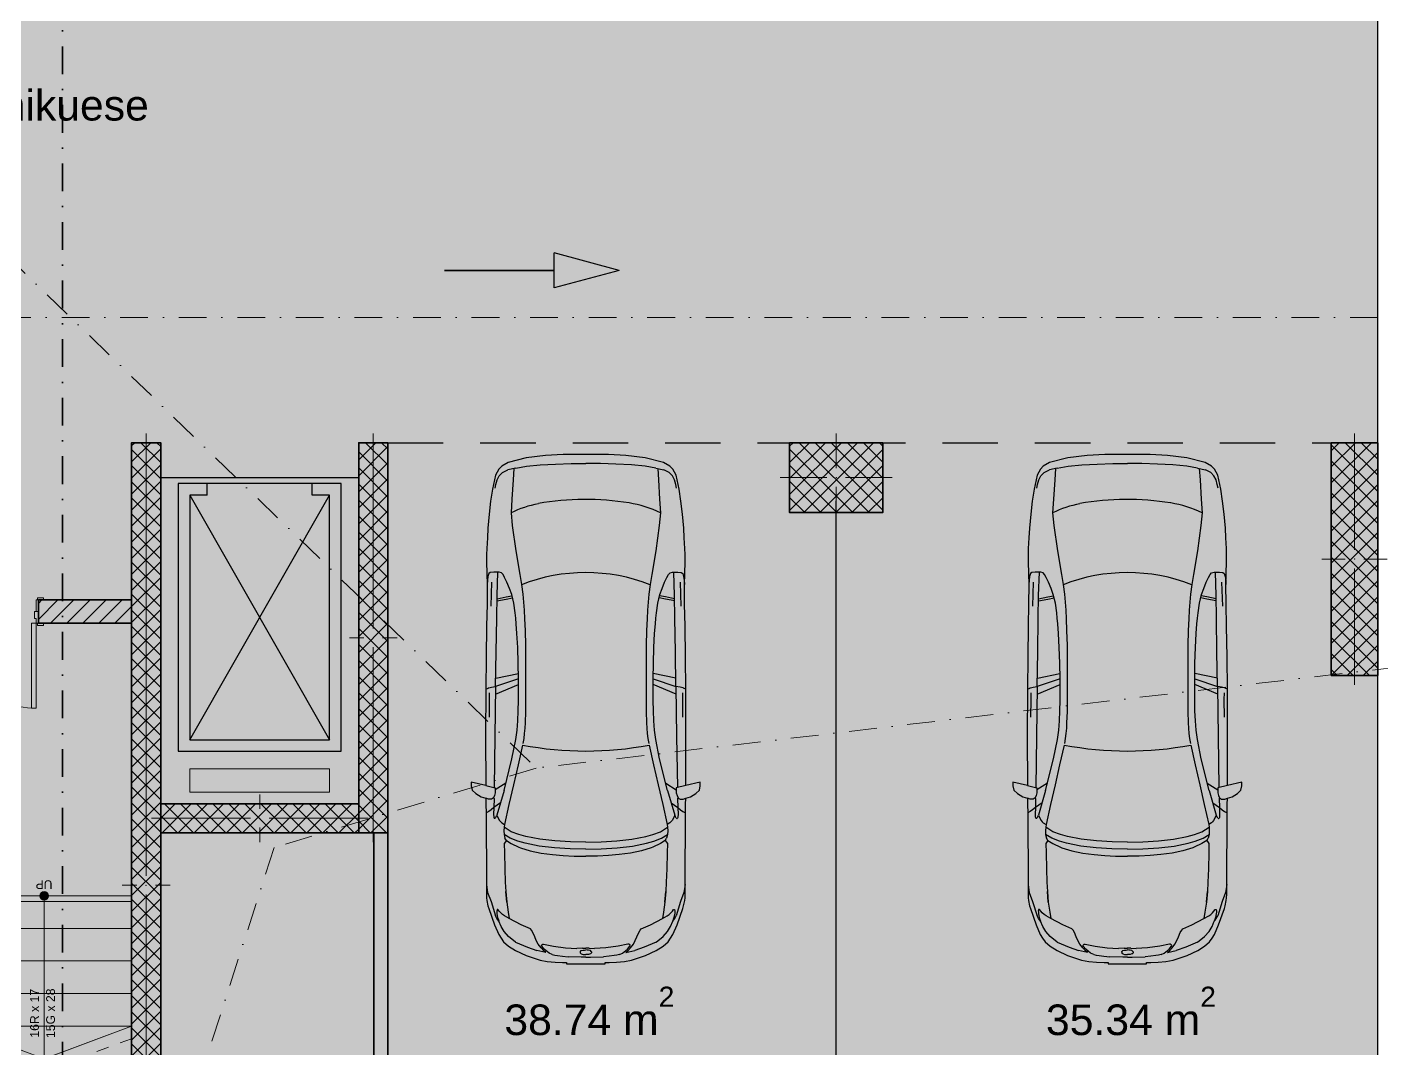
# Model space of a CAD drawing. Header units: millimetres. Extents: x -7085 to 122800, y -120799 to 121915.
# Drawn here: x 15803 to 27435, y -16606 to -7833 of the extents above; entities that cross this region are included whole.
import ezdxf

# ---------------------------------------------------------------- set-up
doc = ezdxf.new("R2010")
doc.units = ezdxf.units.MM
doc.header["$MEASUREMENT"] = 0
for name, pattern in [('Dense Dotted', [132.291663, 0, -132.291663]), ('Dot & Dashed', [502.708322, 238.125, -132.291667, 0, -132.291655]), ('Long Dashed', [793.749976, 476.249993, -317.499983]), ('Small Dashed', [211.666667, 105.833333, -105.833333])]:
    doc.linetypes.add(name, pattern=pattern)
for name, color, linetype, lineweight in [('2D Drafting - General_Pen_No__2', 8, 'Continuous', 15), ('2D Drafting - General_Pen_No__42', 8, 'Continuous', 25), ('A - Muret_Pen_No__7', 7, 'Continuous', 35), ('A - Pllaka Themel_Pen_No__42', 8, 'Continuous', 25), ('A - Shtyllat_Pen_No__1', 7, 'Continuous', 13), ('A - Shtyllat_Pen_No__7', 7, 'Continuous', 35), ('A -Polyline_Pen_No__42', 8, 'Continuous', 25), ('Interior - Furniture _Pen_No__42', 8, 'Continuous', 25), ('Structural - Stair & Railing_Pen_No__11', 171, 'Continuous', 18)]:
    doc.layers.add(name, color=color, linetype=linetype, lineweight=lineweight)
for name, color, linetype, lineweight, true_color in [('2D Drafting - General_Pen_No__82', 7, 'Continuous', 20, 0xaaaaaa), ('A - Fill Zone_Pen_No__102', 7, 'Continuous', 13, 0xcccccc), ('A - Fill Zone_Pen_No__156', 7, 'Continuous', 20, 0x54689e), ('A - Fill Zone_Pen_No__176', 7, 'Continuous', 15, 0x93a0c6), ('A - Muret_Pen_No__102', 7, 'Continuous', 13, 0xcccccc), ('A - Parcelat_Pen_No__161', 7, 'Continuous', 13, 0x6a6a6a), ('A - Prerjet_Pen_No__8', 7, 'Continuous', 35, 0xa80f02), ('A -Polyline_Pen_No__48', 7, 'Continuous', 25, 0xa80f02), ('A -Polyline_Pen_No__8', 7, 'Continuous', 35, 0xa80f02), ('ARCHICAD Doors_Pen_No__108', 7, 'Continuous', 13, 0xfd8379), ('Marker - Section_Pen_No__85', 7, 'Continuous', 20, 0x80c2ff), ('Structural - Stair & Railing_Pen_No__71', 171, 'Continuous', 20, 0xaaaaff), ('Structural - Stair & Railing_Pen_No__91', 171, 'Continuous', 13, 0xaaaaff)]:
    doc.layers.add(name, color=color, linetype=linetype, lineweight=lineweight, true_color=true_color)
for name, color, linetype in [('A - Muret', 7, 'Continuous'), ('A - Pllaka Themel', 7, 'Continuous'), ('A - Prerjet', 7, 'Continuous'), ('A - Shtyllat', 7, 'Continuous'), ('A -Polyline', 7, 'Continuous'), ('Marker - Section', 7, 'Continuous'), ('Structural - Stair & Railing', 7, 'Continuous')]:
    doc.layers.add(name, color=color, linetype=linetype)
doc.styles.add('GENERATED_STYLE_1', font='')
doc.styles.add('GENERATED_STYLE_2', font='')
doc.styles.get('GENERATED_STYLE_1').set_extended_font_data('Arial')
doc.styles.get('GENERATED_STYLE_2').set_extended_font_data('Arial', bold=True)
pattern_1 = [(45, (0, 0), (-68.9429, 68.9429), [])]
pattern_2 = [(45, (0, 0), (-68.9429, 68.9429), []), (135, (0, 0), (68.9429, 68.9429), [])]

# ---------------------------------------------------------------- blocks, each defined once
blk = doc.blocks.new('Slab_1', base_point=(-1850, -20501))
at = {"layer": 'A - Pllaka Themel_Pen_No__42', "color": 8, "linetype": 'Continuous', "lineweight": 25, "flags": 128}
for points in [[(-1850, -20501), (27400, -20501), (27400, 1500), (-1000, 1500), (-1000, -8551), (-1850, -8551)], [(16950, -11701), (18650, -11701), (18650, -14501), (16950, -14501)]]:
    blk.add_lwpolyline(points, close=True, dxfattribs=at)
blk = doc.blocks.new('Stair_1')
at = {"layer": 'Structural - Stair & Railing_Pen_No__71', "linetype": 'Continuous', "lineweight": 20, "true_color": 0xaaaaff}
blk.add_hatch(color=161, dxfattribs=at).paths.add_polyline_path([(15912, -15291, 1), (15987, -15291, 1)])
at = {"layer": 'Structural - Stair & Railing_Pen_No__11', "color": 171, "linetype": 'Small Dashed', "lineweight": 18}
for p, q in [((14350, -15291), (13600, -15571)), ((14350, -15571), (14350, -15291)), ((15100, -15571), (14350, -15291)), ((14350, -17251), (14350, -15571)), ((16700, -16518), (15200, -17078)), ((15950, -16798), (15950, -17251)), ((14350, -18001), (14350, -17251)), ((15950, -17251), (15950, -18001)), ((15950, -18001), (14350, -18001))]:
    blk.add_line(p, q, dxfattribs=at)
at = {"layer": 'Structural - Stair & Railing_Pen_No__11', "color": 171, "linetype": 'Continuous', "lineweight": 18}
for p, q in [((16700, -15291), (15200, -15291)), ((15200, -15291), (15200, -15571)), ((15950, -15291), (15950, -15571)), ((16700, -15571), (16700, -15291)), ((15200, -15571), (16700, -15571)), ((16700, -15571), (15200, -15571)), ((15200, -15571), (15200, -15851)), ((15950, -15571), (15950, -16691)), ((16700, -15851), (16700, -15571)), ((15200, -15851), (16700, -15851)), ((16700, -15851), (15200, -15851)), ((15200, -15851), (15200, -16131)), ((16700, -16131), (16700, -15851)), ((15200, -16131), (16700, -16131)), ((16700, -16131), (15200, -16131)), ((15200, -16131), (15200, -16411)), ((16700, -16411), (16700, -16131)), ((15200, -16411), (16700, -16411)), ((16700, -16411), (15200, -16411)), ((15200, -16411), (15200, -16691)), ((16700, -16411), (15200, -16971)), ((15200, -16411), (15950, -16691)), ((15950, -16691), (16700, -16411)), ((15200, -16691), (15950, -16691)), ((15950, -16691), (15200, -16691)), ((15200, -16691), (15200, -16971))]:
    blk.add_line(p, q, dxfattribs=at)
for start, end in [(0, 180), (180, 0)]:
    blk.add_arc((15950, -15291), 37.5, start, end, dxfattribs=at)
at = {"layer": 'Structural - Stair & Railing_Pen_No__91', "color": 161, "linetype": 'Small Dashed', "lineweight": 13, "true_color": 0xaaaaff}
for p, q in [((15100, -15291), (13600, -15291)), ((13600, -15291), (13600, -15571)), ((15100, -15571), (15100, -15291)), ((15100, -15571), (13600, -15571)), ((13600, -15571), (13600, -15851)), ((13600, -15571), (15100, -15571)), ((15100, -15851), (15100, -15571)), ((15100, -15851), (13600, -15851)), ((13600, -15851), (13600, -16131)), ((13600, -15851), (15100, -15851)), ((15100, -16131), (15100, -15851)), ((15100, -16131), (13600, -16131)), ((13600, -16131), (13600, -16411)), ((13600, -16131), (15100, -16131)), ((15100, -16411), (15100, -16131)), ((15100, -16411), (13600, -16411)), ((13600, -16411), (13600, -16691)), ((13600, -16411), (15100, -16411)), ((15100, -16691), (15100, -16411)), ((16700, -16691), (16700, -16518)), ((15100, -16691), (13600, -16691)), ((13600, -16691), (13600, -16971)), ((13600, -16691), (15100, -16691)), ((15100, -16971), (15100, -16691)), ((16236, -16691), (16700, -16691)), ((16700, -16691), (16236, -16691)), ((16700, -16971), (16700, -16691)), ((13600, -16971), (13600, -17251)), ((15100, -16971), (13600, -16971)), ((13600, -16971), (15100, -16971)), ((15100, -17251), (15100, -16971)), ((15486, -16971), (16700, -16971)), ((16700, -16971), (15486, -16971)), ((16700, -17251), (16700, -16971)), ((15200, -17078), (15200, -17251)), ((15100, -17251), (13600, -17251)), ((13600, -17251), (13600, -18751)), ((13600, -17251), (15100, -17251)), ((15200, -17251), (15100, -17251)), ((15200, -17251), (16700, -17251)), ((16700, -17251), (15200, -17251)), ((16700, -18751), (16700, -17251)), ((13600, -18751), (16700, -18751))]:
    blk.add_line(p, q, dxfattribs=at)
at = {"layer": 'Structural - Stair & Railing_Pen_No__91', "color": 161, "linetype": 'Continuous', "lineweight": 13, "true_color": 0xaaaaff}
for p, q in [((16700, -15341), (15200, -15341)), ((15200, -15341), (15200, -16971)), ((16700, -16411), (16700, -15341))]:
    blk.add_line(p, q, dxfattribs=at)
at = {"layer": 'Structural - Stair & Railing_Pen_No__71', "color": 161, "lineweight": 20, "true_color": 0xaaaaff, "char_height": 75, "attachment_point": 4, "style": 'GENERATED_STYLE_1'}
for s, insert in [('\\A1;{\\pql;\\fArial|b0|i0|c0|p34;DOWN}', (14187, -15187)), ('\\A1;{\\pql;\\fArial|b0|i0|c0|p34;16}', (14911, -15212)), ('\\A1;{\\pql;\\fArial|b0|i0|c0|p34;15}', (14911, -15492)), ('\\A1;{\\pql;\\fArial|b0|i0|c0|p34;14}', (14911, -15772)), ('\\A1;{\\pql;\\fArial|b0|i0|c0|p34;13}', (14911, -16052)), ('\\A1;{\\pql;\\fArial|b0|i0|c0|p34;12}', (14911, -16332)), ('\\A1;{\\pql;\\fArial|b0|i0|c0|p34;11}', (14919, -16612)), ('\\A1;{\\pql;\\fArial|b0|i0|c0|p34;10}', (14911, -16892)), ('\\A1;{\\pql;\\fArial|b0|i0|c0|p34;9}', (14968, -17172))]:
    blk.add_mtext(s, dxfattribs=dict(at, insert=insert))
at = {"layer": 'Structural - Stair & Railing_Pen_No__71', "color": 161, "lineweight": 20, "true_color": 0xaaaaff, "char_height": 75, "style": 'GENERATED_STYLE_1'}
for s, insert, attachment_point, rotation in [('\\A1;{\\pql;\\fArial|b0|i0|c0|p34;UP}', (16021, -15195), 4, 180), ('\\A1;{\\pql;\\fArial|b0|i0|c0|p34;1}', (15332, -15370), 4, 180), ('\\A1;{\\pql;\\fArial|b0|i0|c0|p34;2}', (15332, -15650), 4, 180), ('\\A1;{\\pql;\\fArial|b0|i0|c0|p34;3}', (15332, -15929), 4, 180), ('\\A1;{\\pqc;\\pt0,5325;\\fArial|b0|i0|c0|p34;16R x \\fArial|b0|i0|c0|p34;17\\fArial|b0|i0|c0|p34;\\A1{\\H.66x;\\S^  ;}\\fArial|b0|i0|c0|p34;\\fArial|b0|i0|c0|p34;\\fArial|b0|i0|c0|p34;\\fArial|b0|i0|c0|p34;\\A1{\\H.66x;\\S^  ;}\\fArial|b0|i0|c0|p34;\\fArial|b0|i0|c0|p34;\\fArial|b0|i0|c0|p34;\\fArial|b0|i0|c0|p34;\\A1{\\H.66x;\\S^  ;}\\fArial|b0|i0|c0|p34;}', (15926, -16271), 8, 90), ('\\A1;{\\pqc;\\pt0,5325;\\fArial|b0|i0|c0|p34;15G x \\fArial|b0|i0|c0|p34;28\\fArial|b0|i0|c0|p34;\\A1{\\H.66x;\\S^  ;}\\fArial|b0|i0|c0|p34;\\fArial|b0|i0|c0|p34;\\fArial|b0|i0|c0|p34;\\fArial|b0|i0|c0|p34;\\A1{\\H.66x;\\S^  ;}\\fArial|b0|i0|c0|p34;\\fArial|b0|i0|c0|p34;\\fArial|b0|i0|c0|p34;\\fArial|b0|i0|c0|p34;\\A1{\\H.66x;\\S^  ;}\\fArial|b0|i0|c0|p34;}', (15967, -16271), 2, 90), ('\\A1;{\\pql;\\fArial|b0|i0|c0|p34;4}', (15332, -16210), 4, 180), ('\\A1;{\\pql;\\fArial|b0|i0|c0|p34;5}', (15332, -16490), 4, 180), ('\\A1;{\\pql;\\fArial|b0|i0|c0|p34;6}', (15332, -16770), 4, 180), ('\\A1;{\\pql;\\fArial|b0|i0|c0|p34;7}', (15332, -17050), 4, 180), ('\\A1;{\\pql;\\fArial|b0|i0|c0|p34;8}', (15332, -17330), 4, 180)]:
    blk.add_mtext(s, dxfattribs=dict(at, insert=insert, attachment_point=attachment_point, rotation=rotation))
blk = doc.blocks.new('Metal Double Door 22')
at = {"layer": 'ARCHICAD Doors_Pen_No__108', "color": 11, "linetype": 'Continuous', "lineweight": 13, "true_color": 0xfd8379}
for p, q in [((-730, 730), (-730, 0)), ((-690, 730), (-730, 730)), ((-690, 0), (-690, 730)), ((690, 0), (690, 730)), ((690, 730), (730, 730)), ((730, 730), (730, 0)), ((-793, 0), (-793, 19)), ((-793, 19), (-743, 19)), ((-743, 0), (-793, 0)), ((-750, 0), (-793, 0)), ((-750, 0), (-793, 0)), ((-730, 0), (-750, 0)), ((-750, 0), (-750, -100)), ((-750, 0), (-750, -100)), ((-750, 0), (-750, -100)), ((-743, 19), (-743, 0)), ((-730, -40), (-730, 0)), ((-730, 0), (-690, 0)), ((730, 0), (690, 0)), ((750, 0), (730, 0)), ((730, 0), (730, -40)), ((743, 19), (793, 19)), ((743, 0), (743, 19)), ((793, 0), (743, 0)), ((750, -100), (750, 0)), ((750, 0), (750, -100)), ((750, 0), (750, -100)), ((750, 0), (793, 0)), ((750, 0), (793, 0)), ((793, 19), (793, 0)), ((-750, -200), (-750, -100)), ((-750, -100), (-731, -100)), ((-750, -100), (-718, -100)), ((-750, -100), (-750, -200)), ((-750, -100), (-750, -200)), ((-731, -100), (-731, -200)), ((-718, -40), (-730, -40)), ((-718, -100), (-718, -40)), ((730, -40), (718, -40)), ((718, -40), (718, -100)), ((718, -100), (750, -100)), ((731, -200), (731, -100)), ((731, -100), (750, -100)), ((750, -100), (750, -200)), ((750, -100), (750, -200)), ((750, -100), (750, -200)), ((-793, -219), (-793, -200)), ((-793, -200), (-743, -200)), ((-750, -200), (-793, -200)), ((-750, -200), (-793, -200)), ((-743, -219), (-793, -219)), ((-731, -200), (-750, -200)), ((-743, -200), (-743, -219)), ((750, -200), (731, -200)), ((743, -200), (793, -200)), ((743, -219), (743, -200)), ((793, -219), (743, -219)), ((750, -200), (793, -200)), ((750, -200), (793, -200)), ((793, -200), (793, -219))]:
    blk.add_line(p, q, dxfattribs=at)
for centre, start, end in [((-730, 0), 0, 90), ((730, 0), 90, 180)]:
    blk.add_arc(centre, 730, start, end, dxfattribs=at)
blk = doc.blocks.new('Wall_11', base_point=(13600, -12951))
at = {"layer": 'A - Muret_Pen_No__102', "linetype": 'Continuous', "lineweight": 13, "true_color": 0xcccccc}
h = blk.add_hatch(dxfattribs=at)
h.set_pattern_fill('Common_Brick', color=254, style=0, pattern_type=2)
h.set_pattern_definition(pattern_1)
h.paths.add_polyline_path([(13600, -12951), (14400, -12951), (14400, -12751), (13600, -12751)])
h = blk.add_hatch(dxfattribs=at)
h.set_pattern_fill('Common_Brick', color=254, style=0, pattern_type=2)
h.set_pattern_definition(pattern_1)
h.paths.add_polyline_path([(15900, -12951), (16700, -12951), (16700, -12751), (15900, -12751)])
at = {"layer": 'A - Muret_Pen_No__7', "color": 7, "linetype": 'Continuous', "lineweight": 35}
for p, q in [((14400, -12751), (14357, -12751)), ((14400, -12851), (14400, -12751)), ((15900, -12751), (15943, -12751)), ((15900, -12851), (15900, -12751)), ((14400, -12951), (14400, -12851)), ((15900, -12951), (15900, -12851)), ((14400, -12951), (14357, -12951)), ((15900, -12951), (15943, -12951))]:
    blk.add_line(p, q, dxfattribs=at)
at = {"layer": 'A - Muret_Pen_No__7', "color": 7, "linetype": 'Continuous', "lineweight": 35, "flags": 128}
for points in [[(14400, -12751), (13600, -12751)], [(16700, -12751), (15900, -12751)], [(13600, -12951), (14400, -12951)], [(15900, -12951), (16700, -12951)]]:
    blk.add_lwpolyline(points, dxfattribs=at)
at = {"layer": 'ARCHICAD Doors_Pen_No__108', "color": 11, "linetype": 'Continuous', "lineweight": 13, "true_color": 0xfd8379, "zscale": 1000, "rotation": 180}
blk.add_blockref('Metal Double Door 22', (15150, -12951), dxfattribs=at)
blk = doc.blocks.new('Wall_13', base_point=(18900, -14751))
at = {"layer": 'A - Muret_Pen_No__102', "linetype": 'Continuous', "lineweight": 0, "true_color": 0xcccccc}
blk.add_hatch(color=254, dxfattribs=at).paths.add_polyline_path([(18780, -14751), (18780, -18881), (18900, -18881), (18900, -14751)])
at = {"layer": 'A - Muret_Pen_No__7', "color": 7, "linetype": 'Continuous', "lineweight": 35, "flags": 128}
for points in [[(18780, -14751), (18780, -18881)], [(18900, -16801), (18900, -14751)], [(18900, -18881), (18900, -16921)]]:
    blk.add_lwpolyline(points, dxfattribs=at)
blk = doc.blocks.new('Column_5', base_point=(16825, -15201))
at = {"layer": 'A - Shtyllat', "linetype": 'Continuous', "lineweight": 0, "true_color": 0x000000}
h = blk.add_hatch(dxfattribs=at)
h.set_pattern_fill('Concrete_Block', color=18, style=0, pattern_type=2)
h.set_pattern_definition(pattern_2)
h.paths.add_polyline_path([(16700, -19001), (16950, -19001), (16950, -11401), (16700, -11401)])
at = {"layer": 'A - Shtyllat_Pen_No__1', "color": 7, "linetype": 'Continuous', "lineweight": 13}
for p, q in [((16825, -15121), (16825, -11321)), ((16745, -15201), (16620, -15201)), ((16905, -15201), (17030, -15201)), ((16825, -15281), (16825, -19081))]:
    blk.add_line(p, q, dxfattribs=at)
blk.add_point((16825, -15201), dxfattribs=at)
at = {"layer": 'A - Shtyllat_Pen_No__7', "color": 7, "linetype": 'Continuous', "lineweight": 35, "flags": 128}
blk.add_lwpolyline([(16700, -19001), (16950, -19001), (16950, -11401), (16700, -11401)], close=True, dxfattribs=at)
blk = doc.blocks.new('Column_6', base_point=(18775, -13076))
at = {"layer": 'A - Shtyllat', "linetype": 'Continuous', "lineweight": 0, "true_color": 0x000000}
h = blk.add_hatch(dxfattribs=at)
h.set_pattern_fill('Concrete_Block', color=18, style=0, pattern_type=2)
h.set_pattern_definition(pattern_2)
h.paths.add_polyline_path([(18650, -14751), (18900, -14751), (18900, -11401), (18650, -11401)])
at = {"layer": 'A - Shtyllat_Pen_No__1', "color": 7, "linetype": 'Continuous', "lineweight": 13}
for p, q in [((18775, -12996), (18775, -11321)), ((18695, -13076), (18570, -13076)), ((18855, -13076), (18980, -13076)), ((18775, -13156), (18775, -14831))]:
    blk.add_line(p, q, dxfattribs=at)
blk.add_point((18775, -13076), dxfattribs=at)
at = {"layer": 'A - Shtyllat_Pen_No__7', "color": 7, "linetype": 'Continuous', "lineweight": 35, "flags": 128}
blk.add_lwpolyline([(18650, -14751), (18900, -14751), (18900, -11401), (18650, -11401)], close=True, dxfattribs=at)
blk = doc.blocks.new('Column_7', base_point=(17800, -14626))
at = {"layer": 'A - Shtyllat', "linetype": 'Continuous', "lineweight": 0, "true_color": 0x000000}
h = blk.add_hatch(dxfattribs=at)
h.set_pattern_fill('Concrete_Block', color=18, style=0, pattern_type=2)
h.set_pattern_definition(pattern_2)
h.paths.add_polyline_path([(16950, -14501), (16950, -14751), (18650, -14751), (18650, -14501)])
at = {"layer": 'A - Shtyllat_Pen_No__1', "color": 7, "linetype": 'Continuous', "lineweight": 13}
for p, q in [((17800, -14546), (17800, -14421)), ((17720, -14626), (16870, -14626)), ((17880, -14626), (18730, -14626)), ((17800, -14706), (17800, -14831))]:
    blk.add_line(p, q, dxfattribs=at)
blk.add_point((17800, -14626), dxfattribs=at)
at = {"layer": 'A - Shtyllat_Pen_No__7', "color": 7, "linetype": 'Continuous', "lineweight": 35, "flags": 128}
blk.add_lwpolyline([(16950, -14501), (16950, -14751), (18650, -14751), (18650, -14501)], close=True, dxfattribs=at)
blk = doc.blocks.new('Column_22', base_point=(27200, -12401))
at = {"layer": 'A - Shtyllat', "linetype": 'Continuous', "lineweight": 0, "true_color": 0x000000}
h = blk.add_hatch(dxfattribs=at)
h.set_pattern_fill('Concrete_Block', color=18, style=0, pattern_type=2)
h.set_pattern_definition(pattern_2)
h.paths.add_polyline_path([(27000, -13401), (27400, -13401), (27400, -11401), (27000, -11401)])
at = {"layer": 'A - Shtyllat_Pen_No__1', "color": 7, "linetype": 'Continuous', "lineweight": 13}
for p, q in [((27200, -12321), (27200, -11321)), ((27120, -12401), (26920, -12401)), ((27280, -12401), (27480, -12401)), ((27200, -12481), (27200, -13481))]:
    blk.add_line(p, q, dxfattribs=at)
blk.add_point((27200, -12401), dxfattribs=at)
at = {"layer": 'A - Shtyllat_Pen_No__7', "color": 7, "linetype": 'Continuous', "lineweight": 35, "flags": 128}
blk.add_lwpolyline([(27000, -13401), (27400, -13401), (27400, -11401), (27000, -11401)], close=True, dxfattribs=at)
blk = doc.blocks.new('Column_58', base_point=(22750, -11701))
at = {"layer": 'A - Shtyllat', "linetype": 'Continuous', "lineweight": 0, "true_color": 0x000000}
h = blk.add_hatch(dxfattribs=at)
h.set_pattern_fill('Concrete_Block', color=18, style=0, pattern_type=2)
h.set_pattern_definition(pattern_2)
h.paths.add_polyline_path([(22350, -11401), (22350, -12001), (23150, -12001), (23150, -11401)])
at = {"layer": 'A - Shtyllat_Pen_No__1', "color": 7, "linetype": 'Continuous', "lineweight": 13}
for p, q in [((22750, -11621), (22750, -11321)), ((22670, -11701), (22270, -11701)), ((22830, -11701), (23230, -11701)), ((22750, -11781), (22750, -12081))]:
    blk.add_line(p, q, dxfattribs=at)
blk.add_point((22750, -11701), dxfattribs=at)
at = {"layer": 'A - Shtyllat_Pen_No__7', "color": 7, "linetype": 'Continuous', "lineweight": 35, "flags": 128}
blk.add_lwpolyline([(22350, -11401), (22350, -12001), (23150, -12001), (23150, -11401)], close=True, dxfattribs=at)
blk = doc.blocks.new('Car 05 22')
at = {"layer": 'Interior - Furniture _Pen_No__42', "color": 8, "linetype": 'Continuous', "lineweight": 25}
for p, q in [((1961, 983), (1929, 983)), ((1929, 983), (1958, 858)), ((1997, 975), (1961, 983)), ((2027, 945), (1997, 975)), ((2055, 898), (2027, 945)), ((-483, 817), (-585, 801)), ((-372, 830), (-483, 817)), ((-252, 841), (-372, 830)), ((-168, 845), (-252, 841)), ((-78, 851), (-168, 845)), ((-24, 852), (-78, 851)), ((40, 852), (-24, 852)), ((231, 846), (40, 852)), ((125, 791), (129, 820)), ((129, 820), (139, 832)), ((139, 832), (165, 840)), ((165, 840), (195, 844)), ((195, 844), (231, 846)), ((211, 809), (418, 816)), ((400, 848), (231, 846)), ((591, 852), (400, 848)), ((857, 856), (591, 852)), ((1130, 859), (857, 856)), ((1120, 833), (1115, 809)), ((1121, 838), (1120, 836)), ((1120, 836), (1120, 833)), ((1130, 859), (1121, 838)), ((1536, 860), (1130, 859)), ((1163, 830), (1220, 829)), ((1220, 829), (1370, 831)), ((1958, 858), (1536, 860)), ((1958, 858), (1977, 777)), ((2068, 858), (2055, 898)), ((2120, 857), (2068, 858)), ((2075, 836), (2068, 858)), ((2075, 809), (2075, 836)), ((2193, 856), (2120, 857)), ((2167, 814), (2182, 834)), ((2182, 834), (2193, 856)), ((2808, 853), (2193, 856)), ((2856, 853), (2808, 853)), ((2808, 853), (2877, 843)), ((2891, 853), (2856, 853)), ((2877, 843), (2954, 814)), ((2923, 852), (2891, 853)), ((2904, 833), (2905, 833)), ((2945, 849), (2923, 852)), ((2990, 840), (2945, 849)), ((3014, 833), (2990, 840)), ((3154, 783), (3014, 833)), ((-785, 722), (-815, 668)), ((-758, 747), (-785, 722)), ((-706, 776), (-758, 747)), ((-729, 716), (-751, 670)), ((-701, 743), (-729, 716)), ((-585, 801), (-706, 776)), ((-665, 761), (-701, 743)), ((-627, 772), (-665, 761)), ((-595, 778), (-627, 772)), ((126, 744), (125, 791)), ((327, 762), (125, 756)), ((132, 723), (126, 744)), ((147, 711), (132, 723)), ((171, 697), (147, 711)), ((522, 765), (327, 762)), ((355, 762), (339, 683)), ((373, 763), (357, 683)), ((814, 769), (522, 765)), ((1109, 774), (814, 769)), ((1036, 773), (997, 579)), ((1042, 578), (1108, 774)), ((1173, 775), (1090, 578)), ((1115, 809), (1109, 774)), ((1109, 774), (1538, 780)), ((1538, 780), (1975, 786)), ((2000, 702), (1730, 634)), ((1939, 686), (1996, 777)), ((1977, 777), (2020, 777)), ((2000, 702), (2214, 763)), ((2020, 777), (2044, 783)), ((2044, 783), (2063, 792)), ((2063, 792), (2070, 800)), ((2069, 788), (2065, 794)), ((2069, 788), (2148, 790)), ((2070, 800), (2075, 809)), ((2107, 732), (2148, 790)), ((2148, 790), (2167, 814)), ((2148, 790), (2206, 792)), ((2206, 792), (2227, 791)), ((2227, 770), (2214, 763)), ((2214, 763), (2238, 752)), ((2227, 791), (2233, 790)), ((2234, 774), (2227, 770)), ((2233, 790), (2238, 787)), ((2238, 777), (2234, 774)), ((2241, 784), (2238, 787)), ((2238, 777), (2241, 781)), ((2238, 752), (2259, 740)), ((2241, 781), (2241, 784)), ((2259, 740), (2269, 731)), ((2269, 731), (2279, 722)), ((2279, 722), (2294, 698)), ((2294, 698), (2317, 701)), ((2317, 701), (2346, 703)), ((2355, 640), (2317, 701)), ((2346, 703), (2379, 702)), ((2410, 649), (2379, 702)), ((2379, 702), (2411, 694)), ((2429, 682), (2457, 700)), ((2457, 700), (2535, 698)), ((2535, 698), (2535, 698)), ((2535, 698), (2673, 696)), ((2954, 814), (3076, 775)), ((3022, 758), (3024, 762)), ((3024, 754), (3022, 758)), ((3024, 762), (3035, 765)), ((3038, 743), (3024, 754)), ((3035, 765), (3047, 764)), ((3051, 731), (3038, 743)), ((3047, 764), (3061, 763)), ((3065, 715), (3051, 731)), ((3061, 763), (3090, 757)), ((3077, 698), (3065, 715)), ((3100, 763), (3076, 775)), ((3090, 757), (3108, 751)), ((3114, 753), (3100, 763)), ((3108, 751), (3123, 746)), ((3123, 746), (3114, 753)), ((3170, 727), (3123, 746)), ((3236, 748), (3154, 783)), ((3212, 701), (3170, 727)), ((3254, 663), (3212, 701)), ((3269, 728), (3236, 748)), ((3299, 706), (3269, 728)), ((3337, 663), (3299, 706)), ((-815, 668), (-855, 511)), ((-768, 602), (-783, 510)), ((-768, 602), (-751, 670)), ((-764, 617), (-666, 624)), ((-666, 624), (-501, 634)), ((-501, 634), (-383, 642)), ((-383, 642), (-274, 631)), ((-274, 631), (-56, 601)), ((-56, 601), (146, 567)), ((213, 677), (171, 697)), ((266, 655), (213, 677)), ((319, 636), (266, 655)), ((393, 618), (319, 636)), ((339, 683), (330, 634)), ((357, 683), (347, 629)), ((475, 607), (393, 618)), ((521, 602), (475, 607)), ((570, 597), (521, 602)), ((653, 591), (570, 597)), ((773, 585), (653, 591)), ((907, 580), (773, 585)), ((1403, 584), (1316, 580)), ((1484, 590), (1403, 584)), ((1562, 601), (1484, 590)), ((1730, 634), (1562, 601)), ((1611, 544), (1780, 582)), ((1780, 582), (1953, 621)), ((1953, 621), (2122, 660)), ((2122, 660), (2294, 698)), ((2294, 698), (2294, 698)), ((2380, 575), (2355, 640)), ((2436, 583), (2410, 649)), ((2411, 694), (2411, 694)), ((2429, 682), (2411, 694)), ((2429, 682), (2429, 682)), ((2429, 682), (2457, 640)), ((2454, 522), (2436, 583)), ((2457, 640), (2487, 574)), ((2673, 696), (2787, 691)), ((2787, 691), (2868, 687)), ((2868, 687), (2960, 679)), ((2960, 679), (2868, 687)), ((2960, 679), (3047, 666)), ((3047, 666), (3100, 657)), ((3100, 657), (3077, 698)), ((3153, 554), (3100, 657)), ((3302, 603), (3254, 663)), ((3302, 603), (3346, 501)), ((3374, 604), (3337, 663)), ((3418, 513), (3374, 604)), ((-855, 511), (-875, 345)), ((-783, 510), (-795, 391)), ((146, 567), (233, 552)), ((233, 552), (315, 541)), ((315, 541), (384, 535)), ((384, 535), (454, 530)), ((454, 530), (526, 526)), ((526, 526), (628, 522)), ((628, 522), (757, 518)), ((757, 518), (1323, 518)), ((1042, 578), (907, 580)), ((1228, 578), (1042, 578)), ((1316, 580), (1228, 578)), ((1323, 518), (1420, 522)), ((1420, 522), (1467, 524)), ((1467, 524), (1511, 528)), ((1511, 528), (1554, 533)), ((1554, 533), (1597, 541)), ((1597, 541), (1597, 541)), ((2397, 514), (2380, 575)), ((2419, 396), (2397, 514)), ((2478, 401), (2454, 522)), ((2487, 574), (2492, 562)), ((2492, 562), (2518, 477)), ((2518, 477), (2538, 384)), ((3190, 476), (3153, 554)), ((3199, 467), (3190, 476)), ((3221, 454), (3199, 467)), ((3346, 501), (3374, 420)), ((3457, 393), (3418, 513)), ((-795, 391), (-802, 259)), ((2434, 266), (2419, 396)), ((2494, 269), (2478, 401)), ((2538, 384), (2551, 286)), ((3256, 439), (3221, 454)), ((3288, 425), (3256, 439)), ((3319, 408), (3288, 425)), ((3353, 384), (3319, 408)), ((3325, 377), (3321, 370)), ((3321, 370), (3321, 362)), ((3321, 362), (3338, 277)), ((3328, 380), (3325, 377)), ((3338, 379), (3328, 380)), ((3364, 358), (3338, 379)), ((3377, 360), (3353, 384)), ((3397, 316), (3364, 358)), ((3391, 344), (3374, 420)), ((3391, 344), (3377, 360)), ((3468, 331), (3457, 393)), ((-875, 345), (-883, 195)), ((-802, 259), (-807, 125)), ((2442, 132), (2434, 266)), ((2503, 133), (2494, 269)), ((2551, 286), (2560, 194)), ((3338, 277), (3352, 173)), ((3408, 289), (3397, 316)), ((3408, 289), (3414, 267)), ((3414, 267), (3418, 243)), ((3418, 243), (3424, 201)), ((3474, 264), (3468, 331)), ((3478, 200), (3474, 264)), ((-883, 195), (-885, 0)), ((-807, 125), (-808, 0)), ((2444, 0), (2442, 132)), ((2506, 0), (2503, 133)), ((2560, 194), (2564, 101)), ((3352, 173), (3358, 76)), ((3424, 201), (3428, 152)), ((3432, 40), (3428, 152)), ((3479, 165), (3478, 200)), ((3490, 165), (3479, 165)), ((3490, -165), (3490, 165)), ((-885, 0), (-883, -195)), ((-807, -125), (-808, 0)), ((2444, 0), (2442, -132)), ((2564, 101), (2566, 0)), ((2564, -101), (2566, 0)), ((3354, 28), (3358, 76)), ((3354, 28), (3354, -1)), ((3354, -28), (3354, 1)), ((3371, 12), (3370, -1)), ((3371, -12), (3370, 1)), ((3372, 24), (3371, 12)), ((3376, 39), (3372, 24)), ((3382, 47), (3376, 39)), ((3386, 48), (3382, 47)), ((3386, 48), (3394, 48)), ((3399, 47), (3394, 48)), ((3404, 39), (3399, 47)), ((3404, 39), (3408, 24)), ((3408, 24), (3410, 8)), ((3410, 8), (3410, 0)), ((3432, 57), (3432, 57)), ((3432, 0), (3432, 40)), ((3432, 0), (3432, -40)), ((2506, 0), (2503, -133)), ((2560, -194), (2564, -101)), ((3352, -173), (3358, -76)), ((3354, -28), (3358, -76)), ((3372, -24), (3371, -12)), ((3376, -39), (3372, -24)), ((3382, -47), (3376, -39)), ((3386, -48), (3382, -47)), ((3386, -48), (3394, -48)), ((3399, -47), (3394, -48)), ((3404, -39), (3399, -47)), ((3404, -39), (3408, -24)), ((3408, -24), (3410, -8)), ((3410, -8), (3410, 0)), ((3432, -40), (3428, -152)), ((3432, -57), (3432, -57)), ((-883, -195), (-875, -345)), ((-802, -259), (-807, -125)), ((2442, -132), (2434, -266)), ((2503, -133), (2494, -269)), ((2551, -286), (2560, -194)), ((3338, -277), (3352, -173)), ((3418, -243), (3424, -201)), ((3424, -201), (3428, -152)), ((3474, -264), (3478, -200)), ((3478, -200), (3479, -165)), ((3479, -165), (3490, -165)), ((-875, -345), (-855, -511)), ((-795, -391), (-802, -259)), ((2434, -266), (2419, -396)), ((2494, -269), (2478, -401)), ((2538, -384), (2551, -286)), ((3321, -362), (3338, -277)), ((3397, -316), (3364, -358)), ((3391, -344), (3374, -420)), ((3391, -344), (3377, -360)), ((3408, -289), (3397, -316)), ((3408, -289), (3414, -267)), ((3414, -267), (3418, -243)), ((3457, -393), (3468, -331)), ((3468, -331), (3474, -264)), ((-783, -510), (-795, -391)), ((2419, -396), (2397, -514)), ((2478, -401), (2454, -522)), ((2518, -477), (2538, -384)), ((3221, -454), (3199, -467)), ((3256, -439), (3221, -454)), ((3288, -425), (3256, -439)), ((3319, -408), (3288, -425)), ((3353, -384), (3319, -408)), ((3321, -370), (3321, -362)), ((3325, -377), (3321, -370)), ((3328, -380), (3325, -377)), ((3338, -379), (3328, -380)), ((3364, -358), (3338, -379)), ((3346, -501), (3374, -420)), ((3377, -360), (3353, -384)), ((3418, -513), (3457, -393)), ((-855, -511), (-815, -668)), ((-768, -602), (-783, -510)), ((-56, -601), (146, -567)), ((146, -567), (233, -552)), ((233, -552), (315, -541)), ((315, -541), (384, -535)), ((384, -535), (454, -530)), ((454, -530), (526, -526)), ((526, -526), (628, -522)), ((628, -522), (757, -518)), ((757, -518), (1323, -518)), ((907, -580), (773, -585)), ((1042, -578), (907, -580)), ((1036, -773), (997, -579)), ((1042, -578), (1108, -774)), ((1228, -578), (1042, -578)), ((1173, -775), (1090, -578)), ((1316, -580), (1228, -578)), ((1403, -584), (1316, -580)), ((1323, -518), (1420, -522)), ((1420, -522), (1467, -524)), ((1467, -524), (1511, -528)), ((1511, -528), (1554, -533)), ((1554, -533), (1597, -541)), ((1597, -541), (1597, -541)), ((1611, -544), (1780, -582)), ((2380, -575), (2355, -640)), ((2397, -514), (2380, -575)), ((2454, -522), (2436, -583)), ((2457, -640), (2487, -574)), ((2487, -574), (2492, -562)), ((2492, -562), (2518, -477)), ((3153, -554), (3100, -657)), ((3190, -476), (3153, -554)), ((3199, -467), (3190, -476)), ((3302, -603), (3346, -501)), ((3374, -604), (3418, -513)), ((-815, -668), (-785, -722)), ((-768, -602), (-751, -670)), ((-764, -617), (-666, -624)), ((-729, -716), (-751, -670)), ((-666, -624), (-501, -634)), ((-501, -634), (-383, -642)), ((-383, -642), (-274, -631)), ((-274, -631), (-56, -601)), ((171, -697), (147, -711)), ((213, -677), (171, -697)), ((266, -655), (213, -677)), ((319, -636), (266, -655)), ((393, -618), (319, -636)), ((339, -683), (330, -634)), ((355, -762), (339, -683)), ((357, -683), (347, -629)), ((373, -763), (357, -683)), ((475, -607), (393, -618)), ((521, -602), (475, -607)), ((570, -597), (521, -602)), ((653, -591), (570, -597)), ((773, -585), (653, -591)), ((1484, -590), (1403, -584)), ((1562, -601), (1484, -590)), ((1730, -634), (1562, -601)), ((2000, -702), (1730, -634)), ((1780, -582), (1953, -621)), ((1939, -686), (1996, -777)), ((1953, -621), (2122, -660)), ((2122, -660), (2294, -698)), ((2279, -722), (2294, -698)), ((2294, -698), (2317, -701)), ((2294, -698), (2294, -698)), ((2355, -640), (2317, -701)), ((2410, -649), (2379, -702)), ((2379, -702), (2411, -694)), ((2436, -583), (2410, -649)), ((2429, -682), (2411, -694)), ((2411, -694), (2411, -694)), ((2429, -682), (2457, -640)), ((2429, -682), (2429, -682)), ((2429, -682), (2457, -700)), ((2535, -698), (2673, -696)), ((2673, -696), (2787, -691)), ((2787, -691), (2868, -687)), ((2868, -687), (2960, -679)), ((2960, -679), (2868, -687)), ((2960, -679), (3047, -666)), ((3047, -666), (3100, -657)), ((3077, -698), (3065, -715)), ((3100, -657), (3077, -698)), ((3254, -663), (3212, -701)), ((3302, -603), (3254, -663)), ((3299, -706), (3337, -663)), ((3337, -663), (3374, -604)), ((-785, -722), (-758, -747)), ((-758, -747), (-706, -776)), ((-701, -743), (-729, -716)), ((-706, -776), (-585, -801)), ((-665, -761), (-701, -743)), ((-627, -772), (-665, -761)), ((-595, -778), (-627, -772)), ((-585, -801), (-483, -817)), ((126, -744), (125, -791)), ((327, -762), (125, -756)), ((125, -791), (129, -820)), ((132, -723), (126, -744)), ((147, -711), (132, -723)), ((211, -809), (418, -816)), ((522, -765), (327, -762)), ((814, -769), (522, -765)), ((1109, -774), (814, -769)), ((1109, -774), (1538, -780)), ((1115, -809), (1109, -774)), ((1120, -833), (1115, -809)), ((1538, -780), (1975, -786)), ((1958, -858), (1977, -777)), ((1977, -777), (2020, -777)), ((2000, -702), (2214, -763)), ((2020, -777), (2044, -783)), ((2044, -783), (2063, -792)), ((2063, -792), (2070, -800)), ((2069, -788), (2065, -794)), ((2069, -788), (2148, -790)), ((2070, -800), (2075, -809)), ((2075, -809), (2075, -836)), ((2107, -732), (2148, -790)), ((2148, -790), (2167, -814)), ((2148, -790), (2206, -792)), ((2167, -814), (2182, -834)), ((2206, -792), (2227, -791)), ((2214, -763), (2238, -752)), ((2227, -770), (2214, -763)), ((2234, -774), (2227, -770)), ((2227, -791), (2233, -790)), ((2233, -790), (2238, -787)), ((2238, -777), (2234, -774)), ((2238, -752), (2259, -740)), ((2238, -777), (2241, -781)), ((2241, -784), (2238, -787)), ((2241, -781), (2241, -784)), ((2259, -740), (2269, -731)), ((2269, -731), (2279, -722)), ((2317, -701), (2346, -703)), ((2346, -703), (2379, -702)), ((2457, -700), (2535, -698)), ((2535, -698), (2535, -698)), ((2877, -843), (2954, -814)), ((2954, -814), (3076, -775)), ((3014, -833), (3154, -783)), ((3024, -754), (3022, -758)), ((3022, -758), (3024, -762)), ((3038, -743), (3024, -754)), ((3024, -762), (3035, -765)), ((3035, -765), (3047, -764)), ((3051, -731), (3038, -743)), ((3047, -764), (3061, -763)), ((3065, -715), (3051, -731)), ((3061, -763), (3090, -757)), ((3100, -763), (3076, -775)), ((3090, -757), (3108, -751)), ((3114, -753), (3100, -763)), ((3108, -751), (3123, -746)), ((3123, -746), (3114, -753)), ((3170, -727), (3123, -746)), ((3154, -783), (3236, -748)), ((3212, -701), (3170, -727)), ((3236, -748), (3269, -728)), ((3269, -728), (3299, -706)), ((-483, -817), (-372, -830)), ((-372, -830), (-252, -841)), ((-252, -841), (-168, -845)), ((-168, -845), (-78, -851)), ((-78, -851), (-24, -852)), ((-24, -852), (40, -852)), ((40, -852), (231, -846)), ((129, -820), (139, -832)), ((139, -832), (165, -840)), ((165, -840), (195, -844)), ((195, -844), (231, -846)), ((231, -846), (400, -848)), ((400, -848), (591, -852)), ((591, -852), (857, -856)), ((857, -856), (1130, -859)), ((1120, -836), (1120, -833)), ((1121, -838), (1120, -836)), ((1130, -859), (1121, -838)), ((1130, -859), (1536, -860)), ((1163, -830), (1220, -829)), ((1220, -829), (1370, -831)), ((1536, -860), (1958, -858)), ((1958, -858), (1929, -983)), ((2027, -945), (2055, -898)), ((2055, -898), (2068, -858)), ((2075, -836), (2068, -858)), ((2068, -858), (2120, -857)), ((2120, -857), (2193, -856)), ((2182, -834), (2193, -856)), ((2193, -856), (2808, -853)), ((2808, -853), (2877, -843)), ((2808, -853), (2856, -853)), ((2856, -853), (2891, -853)), ((2891, -853), (2923, -852)), ((2923, -852), (2945, -849)), ((2945, -849), (2990, -840)), ((2990, -840), (3014, -833)), ((1929, -983), (1961, -983)), ((1961, -983), (1997, -975)), ((1997, -975), (2027, -945))]:
    blk.add_line(p, q, dxfattribs=at)
for centre, radius, start, end in [((493, 218), 973, 154.1545, 170.9117), ((1650, 0), 1520, 158.6992, 201.3008), ((-1245, 0), 2907, 349.2142, 10.7858), ((1856, -2), 2354, 170.8804, 189.9223), ((493, -218), 973, 191.2305, 205.8455)]:
    blk.add_arc(centre, radius, start, end, dxfattribs=at)
blk = doc.blocks.new('Polyline_4', base_point=(19387, -9922))
at = {"layer": 'A -Polyline_Pen_No__48', "linetype": 'Continuous', "lineweight": 25, "true_color": 0xa80f02}
blk.add_hatch(color=14, dxfattribs=at).paths.add_polyline_path([(20887, -9922), (20327, -9772), (20327, -10072)])
at = {"layer": 'A -Polyline_Pen_No__48', "color": 14, "linetype": 'Continuous', "lineweight": 25, "true_color": 0xa80f02}
for p, q in [((20887, -9922), (20327, -9772)), ((20327, -10072), (20327, -9772)), ((20887, -9922), (20327, -10072))]:
    blk.add_line(p, q, dxfattribs=at)
at = {"layer": 'A -Polyline_Pen_No__8', "color": 14, "linetype": 'Continuous', "lineweight": 35, "true_color": 0xa80f02, "flags": 128}
blk.add_lwpolyline([(19387, -9922), (20327, -9922)], dxfattribs=at)
blk = doc.blocks.new('Cutting Plane_1', base_point=(-2729, -10325))
at = {"layer": 'Marker - Section_Pen_No__85', "color": 151, "linetype": 'Dot & Dashed', "lineweight": 20, "true_color": 0x80c2ff}
blk.add_line((-2504, -10325), (75513, -10325), dxfattribs=at)
blk = doc.blocks.new('Cutting Plane_2', base_point=(16107, -30585))
at = {"layer": 'A - Prerjet_Pen_No__8', "color": 14, "linetype": 'Dot & Dashed', "lineweight": 35, "true_color": 0xa80f02}
blk.add_line((16107, -30360), (16107, 3640), dxfattribs=at)

msp = doc.modelspace()

# ---------------------------------------------------------------- hatches: boundary and pattern name
at = {"layer": '2D Drafting - General_Pen_No__82', "linetype": 'Continuous', "lineweight": 0, "true_color": 0x2a2a2a}
msp.add_hatch(color=250, dxfattribs=at).paths.add_polyline_path([(17200, -14200.8), (18400, -14200.8), (18400, -14400.8), (17200, -14400.8)])
at = {"layer": 'A - Fill Zone_Pen_No__102', "linetype": 'Continuous', "lineweight": 0, "true_color": 0xf2f2f2}
for points in [[(22750, -11400.8), (18775, -11400.8), (18775, -14625.8), (16825, -14625.8), (16825, -19000.8), (22750, -19000.8)], [(27400, -11400.8), (22750, -11400.8), (22750, -19000.8), (27400, -19000.8)]]:
    msp.add_hatch(color=7, dxfattribs=at).paths.add_polyline_path(points)
at = {"layer": 'A - Fill Zone_Pen_No__176', "linetype": 'Continuous', "lineweight": 0, "true_color": 0x242831}
msp.add_hatch(color=250, dxfattribs=at).paths.add_polyline_path([(27400, -11400.8), (18775, -11400.8), (18775, -14625.8), (16825, -14625.8), (16825, -19000.8), (13475, -19000.8), (13475, -13725.8), (11725, -13725.8), (11725, -11400.8), (9500, -11400.8), (9500, -19000.8), (4560, -19000.8), (4560, -11400.8), (250, -11400.8), (250, -6200), (27400, -6200)])

# ---------------------------------------------------------------- linework, layer by layer
at = {"layer": '2D Drafting - General_Pen_No__2', "color": 8, "linetype": 'Continuous', "lineweight": 15, "flags": 128}
msp.add_lwpolyline([(17200, -14200.8), (18400, -14200.8), (18400, -14400.8), (17200, -14400.8)], close=True, dxfattribs=at)
at = {"layer": '2D Drafting - General_Pen_No__42', "color": 8, "linetype": 'Continuous', "lineweight": 25}
msp.add_lwpolyline([(17100, -14050.8), (18500, -14050.8), (18500, -11750.8), (17100, -11750.8)], close=True, dxfattribs=at)
for points in [[(17350, -11850.8), (17200, -11850.8), (17200, -13950.8), (18400, -13950.8), (18400, -11850.8), (18250, -11850.8)], [(17200, -13950.8), (18400, -11850.8)], [(17200, -11850.8), (18400, -13950.8)], [(17350, -11850.8), (17350, -11750.8)], [(18250, -11850.8), (18250, -11750.8)]]:
    msp.add_lwpolyline(points, dxfattribs=at)
at = {"layer": 'A - Parcelat_Pen_No__161', "color": 251, "linetype": 'Dot & Dashed', "lineweight": 13, "true_color": 0x6a6a6a, "flags": 128}
msp.add_lwpolyline([(78174.6, 13495.2), (76868.1, 28902.6), (36954.2, 31249.8), (-4039.2, 35214.3), (-1402.3, 28994.9), (4335.3, 9784.6), (4468.9, 9352), (4547.4, 9079.9), (4575.2, 8977.2), (7707.1, -2125.5), (20173.5, -14195.2), (29997.2, -13042.7), (42854.3, -11424.8), (77930.3, -6932.1)], close=True, dxfattribs=at)
at = {"layer": 'A - Parcelat_Pen_No__161', "color": 251, "linetype": 'Dot & Dashed', "lineweight": 13, "true_color": 0x6a6a6a}
for points in [[(20173.5, -14195.2), (17923.4, -14877.5)], [(17923.4, -14877.5), (16009.5, -20836.3)]]:
    msp.add_lwpolyline(points, dxfattribs=at)
at = {"layer": 'A -Polyline_Pen_No__42', "color": 8, "linetype": 'Long Dashed', "lineweight": 25}
msp.add_lwpolyline([(18900, -11400.8), (27000, -11400.8)], dxfattribs=at)
at = {"layer": 'A -Polyline_Pen_No__42', "color": 8, "linetype": 'Continuous', "lineweight": 25}
msp.add_lwpolyline([(22750, -16800.8), (22750, -11900.8)], dxfattribs=at)

# ---------------------------------------------------------------- block references
at = {"layer": 'A - Muret', "color": 7, "lineweight": 35}
for name, p in [('Wall_11', (13600, -12950.8)), ('Wall_13', (18900, -14750.8))]:
    msp.add_blockref(name, p, dxfattribs=at)
at = {"layer": 'A - Pllaka Themel', "color": 8, "linetype": 'Continuous', "lineweight": 25}
msp.add_blockref('Slab_1', (-1850, -20500.8), dxfattribs=at)
at = {"layer": 'A - Prerjet', "color": 14, "lineweight": 35, "true_color": 0xa80f02}
msp.add_blockref('Cutting Plane_2', (16106.8, -30584.9), dxfattribs=at)
at = {"layer": 'A - Shtyllat', "color": 7, "lineweight": 35}
for name, p in [('Column_5', (16825, -15200.8)), ('Column_6', (18775, -13075.8)), ('Column_58', (22750, -11700.8)), ('Column_22', (27200, -12400.8)), ('Column_7', (17800, -14625.8))]:
    msp.add_blockref(name, p, dxfattribs=at)
at = {"layer": 'A -Polyline', "color": 14, "linetype": 'Continuous', "lineweight": 35, "true_color": 0xa80f02}
msp.add_blockref('Polyline_4', (19387.1, -9921.9), dxfattribs=at)
at = {"layer": 'Interior - Furniture _Pen_No__42', "color": 8, "linetype": 'Continuous', "lineweight": 25, "zscale": 1000, "rotation": 270}
for p in [(20600, -12386.2), (25250, -12386.2)]:
    msp.add_blockref('Car 05 22', p, dxfattribs=at)
at = {"layer": 'Marker - Section', "color": 151, "lineweight": 20, "true_color": 0x80c2ff}
msp.add_blockref('Cutting Plane_1', (-2729, -10324.9), dxfattribs=at)
at = {"layer": 'Structural - Stair & Railing', "color": 8, "linetype": 'Dense Dotted', "lineweight": 15}
msp.add_blockref('Stair_1', (0, 0), dxfattribs=at)

# ---------------------------------------------------------------- texts
at = {"layer": 'A - Fill Zone_Pen_No__156', "color": 165, "lineweight": 20, "true_color": 0x54689e, "char_height": 262.5, "attachment_point": 7, "style": 'GENERATED_STYLE_2'}
for s, insert in [('{\\fArial|b0|i0|c0|p34;Lamela E^MHapsira Komunikuese^MS = 214.56 m{\\H0.66x;\\S2^  ;}}', (13261.2, -9229.5)), ('{\\fArial|b0|i0|c0|p34;38.74 m{\\H0.66x;\\S2^  ;}}', (19900.6, -16490.9)), ('{\\fArial|b0|i0|c0|p34;35.34 m{\\H0.66x;\\S2^  ;}}', (24550.6, -16490.9))]:
    msp.add_mtext(s, dxfattribs=dict(at, insert=insert))

doc.saveas('drawing.dxf')
